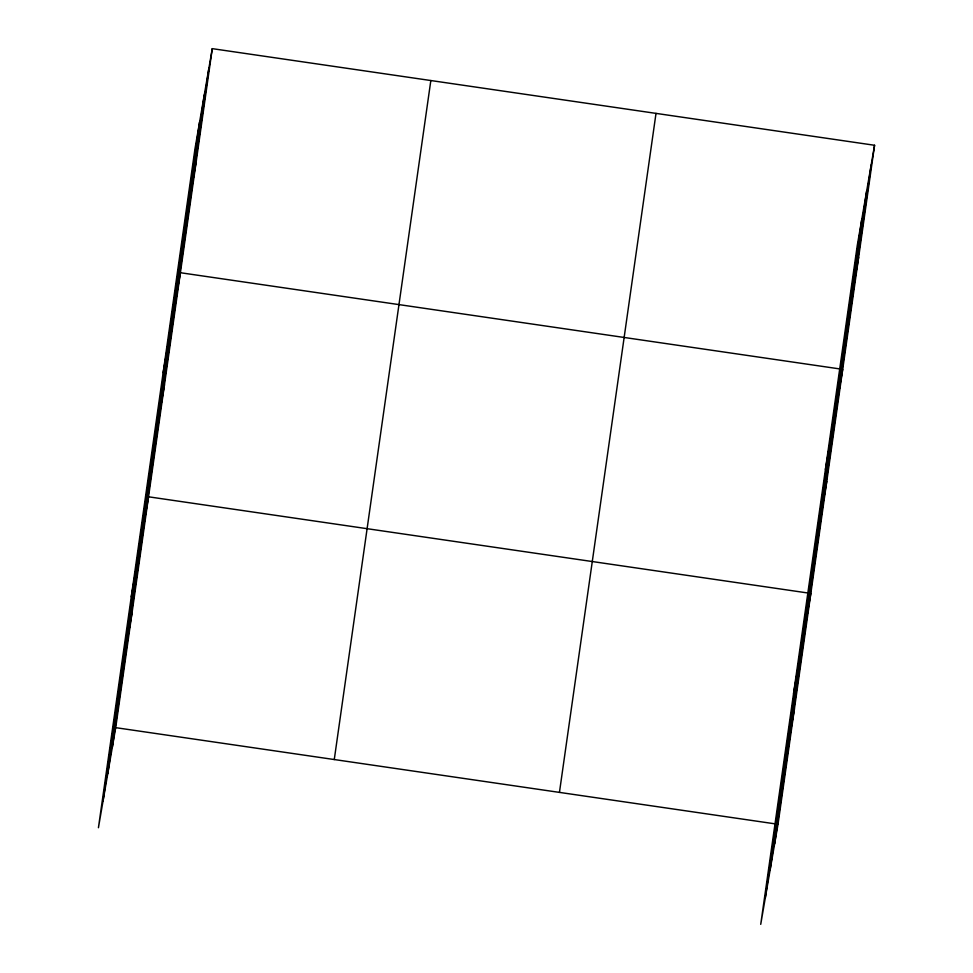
<?xml version="1.0" encoding="UTF-8"?>
<svg xmlns="http://www.w3.org/2000/svg" width="973" height="973" viewBox="0 0 973 973"><rect width="100%" height="100%" fill="white"/><g stroke="black" fill="none" stroke-linecap="round" stroke-linejoin="round"><path stroke-width="1.46" d="M103.016 801.168L199.574 122.148M107.748 773.79L204.306 94.782M112.333 747.228L208.891 68.219M212.272 48.65L194.989 148.723L98.431 827.731L115.714 727.658L212.272 48.65L874.569 145.269L778.011 824.277L760.728 924.35L857.286 245.342L874.569 145.269M334.274 759.548L430.832 80.54M559.451 792.399L656.009 113.391M765.313 897.787L861.871 218.779M770.044 870.421L866.602 191.401M774.63 843.846L871.188 164.838M192.958 180.26L196.339 160.691M163.123 372.793L180.406 272.72L842.703 369.351L825.42 469.412M161.092 404.33L164.473 384.761M131.258 596.863L148.541 496.802L810.837 593.421L793.554 693.481M128.752 631.793L132.133 612.224M855.255 276.879L858.636 257.31M823.389 500.949L826.77 481.38M791.049 728.424L794.43 708.855M115.714 727.658L778.011 824.277"/></g></svg>
